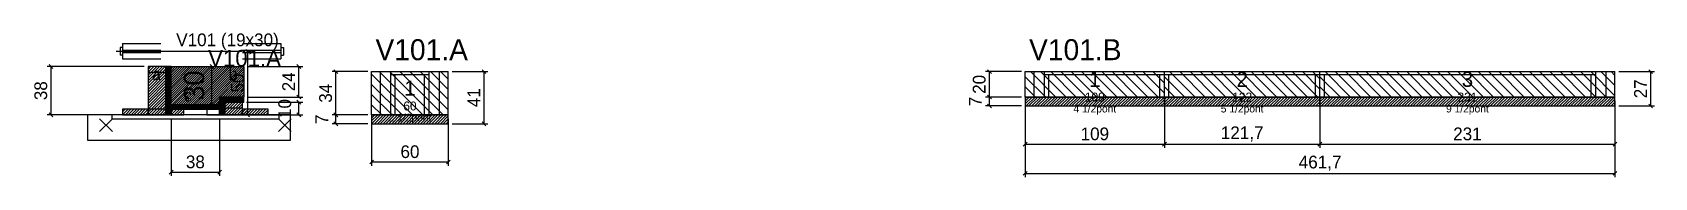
# Model space of a CAD drawing. Extents: x -69 to 1201, y -83 to 31.
import ezdxf
from ezdxf.enums import TextEntityAlignment as Align

# ---------------------------------------------------------------- set-up
doc = ezdxf.new("R2010")
doc.units = 0
for name, color, linetype in [('5', 5, 'Continuous'), ('barrote', 126, 'Continuous'), ('CONCRETO', 251, 'Continuous'), ('COTA', 241, 'Continuous'), ('Cota Seção (2x)', 241, 'Continuous'), ('detalhes', 7, 'Continuous'), ('Hachura', 251, 'Continuous'), ('Madeira', 126, 'Continuous'), ('NOMENCLATURA', 7, 'Continuous'), ('Painéis', 200, 'Continuous'), ('presilha', 224, 'Continuous'), ('Reaproveitamento', 30, 'Continuous'), ('SARR_2.2x7', 40, 'Continuous'), ('SARR_3.5x7', 81, 'Continuous'), ('SCO-___-LAJ', 224, 'Continuous'), ('TENSOR', 224, 'Continuous'), ('texto', 7, 'Continuous'), ('Texto Seção', 7, 'Continuous')]:
    doc.layers.add(name, color=color, linetype=linetype)
doc.dimstyles.new('PAINEL', dxfattribs={"dimtxt": 10, "dimasz": 3, "dimexe": 3, "dimexo": 3, "dimgap": 3, "dimtad": 1, "dimblk": 'OBLIQUE', "dimblk1": 'OBLIQUE', "dimcen": 2.5, "dimclrd": 4, "dimclre": 4, "dimclrt": 240, "dimazin": 3, "dimtfac": 1, "dimtmove": 0, "dimatfit": 3})
doc.dimstyles.new('SECAO2X', dxfattribs={"dimtxt": 16, "dimasz": 3, "dimexe": 3, "dimexo": 3, "dimgap": 3, "dimtad": 1, "dimblk": 'OBLIQUE', "dimblk1": 'OBLIQUE', "dimcen": 2.5, "dimclrd": 4, "dimclre": 4, "dimclrt": 240, "dimazin": 3, "dimtfac": 1, "dimtmove": 0, "dimatfit": 3})

# ---------------------------------------------------------------- blocks, each defined once
blk = doc.blocks.new('_OBLIQUE')
at = {"color": 0, "linetype": 'BYBLOCK'}
blk.add_line((-0.5, -0.5), (0.5, 0.5), dxfattribs=at)

msp = doc.modelspace()

# ---------------------------------------------------------------- hatches: boundary and pattern name
at = {"layer": 'COTA'}
h = msp.add_hatch(dxfattribs=at)
h.set_pattern_fill('ANSI31', scale=0.4)
h.paths.add_polyline_path([(40, -26), (40, 4), (97, 4), (97, -20), (78, -20), (78, -26)])
h = msp.add_hatch(dxfattribs=at)
h.set_pattern_fill('ANSI31', scale=0.5)
h.paths.add_polyline_path([(708.7, -27), (817.7, -27), (817.7, -20), (708.7, -20)])
h = msp.add_hatch(dxfattribs=at)
h.set_pattern_fill('ANSI31', scale=0.5)
h.paths.add_polyline_path([(817.7, -27), (939.4, -27), (939.4, -20), (817.7, -20)])
h = msp.add_hatch(dxfattribs=at)
h.set_pattern_fill('ANSI31', scale=0.5)
h.paths.add_polyline_path([(939.4, -27), (1170.4, -27), (1170.4, -20), (939.4, -20)])
h = msp.add_hatch(dxfattribs=at)
h.set_pattern_fill('ANSI31', scale=0.5)
h.paths.add_polyline_path([(197, -41), (257, -41), (257, -34), (197, -34)])
at = {"layer": 'Hachura'}
h = msp.add_hatch(dxfattribs=at)
h.set_pattern_fill('ANSI31', scale=0.5)
h.paths.add_polyline_path([(22, -34), (36, -34), (36, 4), (22, 4)])
h = msp.add_hatch(dxfattribs=at)
h.set_pattern_fill('ANSI31', scale=0.5)
h.paths.add_polyline_path([(22, -0.4), (36, -0.4), (36, 4), (22, 4)])
h = msp.add_hatch(dxfattribs=at)
h.set_pattern_fill('SOLID')
h.paths.add_polyline_path([(36, -34), (40, -34), (40, 4), (36, 4)])
h = msp.add_hatch(dxfattribs=at)
h.set_pattern_fill('SOLID')
h.paths.add_polyline_path([(78, -24), (97, -24), (97, -20), (78, -20)])
h = msp.add_hatch(dxfattribs=at)
h.set_pattern_fill('SOLID')
h.paths.add_polyline_path([(78, -34), (82, -34), (82, -24), (78, -24)])
h = msp.add_hatch(dxfattribs=at)
h.set_pattern_fill('ANSI31', scale=0.5)
h.paths.add_polyline_path([(82, -34), (96, -34), (96, -24), (82, -24)])
h = msp.add_hatch(dxfattribs=at)
h.set_pattern_fill('ANSI31', scale=0.5)
h.paths.add_polyline_path([(82, -28.4), (96, -28.4), (96, -24), (82, -24)])
h = msp.add_hatch(dxfattribs=at)
h.set_pattern_fill('ANSI31', scale=0.5)
h.paths.add_polyline_path([(2, -34), (22, -34), (22, -29.6), (2, -29.6)])
h = msp.add_hatch(dxfattribs=at)
h.set_pattern_fill('SOLID')
h.paths.add_polyline_path([(40, -29.6), (78, -29.6), (78, -26), (40, -26)])
h = msp.add_hatch(dxfattribs=at)
h.set_pattern_fill('ANSI31', scale=0.5)
h.paths.add_polyline_path([(40, -34), (50, -34), (50, -29.6), (40, -29.6)])
h = msp.add_hatch(dxfattribs=at)
h.set_pattern_fill('ANSI31', scale=0.5)
h.paths.add_polyline_path([(96, -34), (116, -34), (116, -29.6), (96, -29.6)])

# ---------------------------------------------------------------- linework, layer by layer
for p, q in [((0, 19), (0, 13)), ((2, 19), (0, 19)), ((2, 13), (0, 13)), ((2, 22), (32, 22)), ((2, 22), (2, 10)), ((2, 17), (32, 17)), ((2, 15), (32, 15)), ((96, 22), (126, 22)), ((96, 17), (126, 17)), ((96, 15), (126, 15)), ((126, 22), (126, 10)), ((126, 19), (128, 19)), ((126, 13), (128, 13)), ((128, 19), (128, 13)), ((2, 10), (32, 10)), ((96, 10), (126, 10))]:
    msp.add_line(p, q)
at = {"layer": 'barrote'}
msp.add_lwpolyline([(-25.5, -54), (133.5, -54), (133.5, -34), (-25.5, -34)], close=True, dxfattribs=at)
at = {"layer": 'CONCRETO'}
msp.add_lwpolyline([(40, -26), (40, 4), (97, 4), (97, -20), (78, -20), (78, -26)], close=True, dxfattribs=at)
at = {"layer": 'Madeira'}
for points in [[(22, -34), (36, -34), (36, 4), (22, 4)], [(22, -0.4), (36, -0.4), (36, 4), (22, 4)], [(82, -34), (96, -34), (96, -24), (82, -24)], [(82, -28.4), (96, -28.4), (96, -24), (82, -24)], [(2, -34), (22, -34), (22, -29.6), (2, -29.6)], [(22, -34), (36, -34), (36, -29.6), (22, -29.6)], [(40, -34), (50, -34), (50, -29.6), (40, -29.6)], [(68, -34), (78, -34), (78, -29.6), (68, -29.6)], [(96, -34), (116, -34), (116, -29.6), (96, -29.6)]]:
    msp.add_lwpolyline(points, close=True, dxfattribs=at)
at = {"layer": 'Painéis'}
for p, q in [((197, 0), (257, 0)), ((197, -34), (197, 0)), ((257, -34), (257, 0)), ((708.7, 0), (817.7, 0)), ((708.7, -20), (708.7, 0)), ((817.7, -20), (817.7, 0)), ((817.7, -20), (817.7, 0)), ((817.7, 0), (939.4, 0)), ((817.7, -20), (817.7, 0)), ((939.4, -20), (939.4, 0)), ((939.4, -20), (939.4, 0)), ((939.4, 0), (1170.4, 0)), ((939.4, -20), (939.4, 0)), ((1170.4, -20), (1170.4, 0)), ((708.7, -20), (817.7, -20)), ((817.7, -20), (939.4, -20)), ((939.4, -20), (1170.4, -20)), ((197, -34), (257, -34))]:
    msp.add_line(p, q, dxfattribs=at)
for points in [[(36, -34), (40, -34), (40, 4), (36, 4)], [(78, -24), (97, -24), (97, -20), (78, -20)], [(78, -34), (82, -34), (82, -24), (78, -24)], [(40, -29.6), (78, -29.6), (78, -26), (40, -26)]]:
    msp.add_lwpolyline(points, close=True, dxfattribs=at)
at = {"layer": 'presilha'}
for p, q in [((-16, -47), (-6, -37)), ((-16, -37), (-6, -47)), ((124, -47), (134, -37)), ((124, -37), (134, -47))]:
    msp.add_line(p, q, dxfattribs=at)
at = {"layer": 'Reaproveitamento', "color": 30}
for p, q in [((237, -34), (203, 0)), ((245, -34), (211, 0)), ((253, -34), (219, 0)), ((257, -30), (227, 0)), ((257, -22), (235, 0)), ((257, -14), (243, 0)), ((257, -6), (251, 0)), ((732.7, -20), (712.7, 0)), ((740.7, -20), (720.7, 0)), ((748.7, -20), (728.7, 0)), ((756.7, -20), (736.7, 0)), ((764.7, -20), (744.7, 0)), ((772.7, -20), (752.7, 0)), ((780.7, -20), (760.7, 0)), ((788.7, -20), (768.7, 0)), ((796.7, -20), (776.7, 0)), ((804.7, -20), (784.7, 0)), ((812.7, -20), (792.7, 0)), ((817.7, -17), (800.7, 0)), ((817.7, -9), (808.7, 0)), ((817.7, -1), (816.7, 0)), ((841.7, -20), (821.7, 0)), ((849.7, -20), (829.7, 0)), ((857.7, -20), (837.7, 0)), ((865.7, -20), (845.7, 0)), ((873.7, -20), (853.7, 0)), ((881.7, -20), (861.7, 0)), ((889.7, -20), (869.7, 0)), ((897.7, -20), (877.7, 0)), ((905.7, -20), (885.7, 0)), ((913.7, -20), (893.7, 0)), ((921.7, -20), (901.7, 0)), ((929.7, -20), (909.7, 0)), ((937.7, -20), (917.7, 0)), ((939.4, -13.7), (925.7, 0)), ((939.4, -5.7), (933.7, 0)), ((963.4, -20), (943.4, 0)), ((971.4, -20), (951.4, 0)), ((979.4, -20), (959.4, 0)), ((987.4, -20), (967.4, 0)), ((995.4, -20), (975.4, 0)), ((1003.4, -20), (983.4, 0)), ((1011.4, -20), (991.4, 0)), ((1019.4, -20), (999.4, 0)), ((1027.4, -20), (1007.4, 0)), ((1035.4, -20), (1015.4, 0)), ((1043.4, -20), (1023.4, 0)), ((1051.4, -20), (1031.4, 0)), ((1059.4, -20), (1039.4, 0)), ((1067.4, -20), (1047.4, 0)), ((1075.4, -20), (1055.4, 0)), ((1083.4, -20), (1063.4, 0)), ((1091.4, -20), (1071.4, 0)), ((1099.4, -20), (1079.4, 0)), ((1107.4, -20), (1087.4, 0)), ((1115.4, -20), (1095.4, 0)), ((1123.4, -20), (1103.4, 0)), ((1131.4, -20), (1111.4, 0)), ((1139.4, -20), (1119.4, 0)), ((1147.4, -20), (1127.4, 0)), ((1155.4, -20), (1135.4, 0)), ((1163.4, -20), (1143.4, 0)), ((1170.4, -19), (1151.4, 0)), ((1170.4, -11), (1159.4, 0)), ((1170.4, -3), (1167.4, 0)), ((229, -34), (197, -2)), ((221, -34), (197, -10)), ((724.7, -20), (708.7, -4)), ((716.7, -20), (708.7, -12)), ((833.7, -20), (817.7, -4)), ((825.7, -20), (817.7, -12)), ((955.4, -20), (939.4, -4)), ((947.4, -20), (939.4, -12)), ((213, -34), (197, -18)), ((708.7, -20), (708.7, -20)), ((817.7, -20), (817.7, -20)), ((939.4, -20), (939.4, -20)), ((205, -34), (197, -26)), ((197, -34), (197, -34))]:
    msp.add_line(p, q, dxfattribs=at)
at = {"layer": 'SARR_2.2x7'}
for p, q in [((204, -34), (204, 0)), ((250, -34), (250, 0)), ((715.7, -20), (715.7, 0)), ((1163.4, -20), (1163.4, 0)), ((212, -2.2), (242, -2.2)), ((723.7, -2.2), (817.7, -2.2)), ((817.7, -2.2), (939.4, -2.2)), ((939.4, -2.2), (1155.4, -2.2))]:
    msp.add_line(p, q, dxfattribs=at)
at = {"layer": 'SARR_3.5x7'}
for p, q in [((212, -34), (212, 0)), ((242, -34), (242, 0)), ((723.7, -20), (723.7, 0)), ((817.7, -20), (817.7, 0)), ((817.7, -20), (817.7, 0)), ((939.4, -20), (939.4, 0)), ((939.4, -20), (939.4, 0)), ((1155.4, -20), (1155.4, 0)), ((215.5, -34), (215.5, -2.2)), ((238.5, -34), (238.5, -2.2)), ((727.2, -20), (727.2, -2.2)), ((814.2, -20), (814.2, -2.2)), ((821.2, -20), (821.2, -2.2)), ((935.9, -20), (935.9, -2.2)), ((942.9, -20), (942.9, -2.2)), ((1151.9, -20), (1151.9, -2.2)), ((723.7, -20), (727.2, -20)), ((814.2, -20), (817.7, -20)), ((817.7, -20), (821.2, -20)), ((935.9, -20), (939.4, -20)), ((939.4, -20), (942.9, -20)), ((1151.9, -20), (1155.4, -20)), ((212, -34), (215.5, -34)), ((238.5, -34), (242, -34))]:
    msp.add_line(p, q, dxfattribs=at)
at = {"layer": 'SCO-___-LAJ'}
for points in [[(708.7, -27), (817.7, -27), (817.7, -20), (708.7, -20)], [(817.7, -27), (939.4, -27), (939.4, -20), (817.7, -20)], [(939.4, -27), (1170.4, -27), (1170.4, -20), (939.4, -20)], [(-6.5, -37.2), (124.5, -37.2), (124.5, -34), (-6.5, -34)], [(197, -41), (257, -41), (257, -34), (197, -34)]]:
    msp.add_lwpolyline(points, close=True, dxfattribs=at)
at = {"layer": 'TENSOR'}
msp.add_line((-3, 16), (95, 16), dxfattribs=at)

# ---------------------------------------------------------------- texts
at = {"layer": '5'}
for s, height, p in [('1', 12, (763.2, -6)), ('2', 12, (878.55, -6)), ('3', 12, (1054.9, -6)), ('1', 12, (227, -13)), ('60', 7, (227, -27)), ('109', 7, (763.2, -20)), ('122', 7, (878.55, -20)), ('231', 7, (1054.9, -20))]:
    msp.add_text(s, height=height, dxfattribs=at).set_placement(p, align=Align.MIDDLE_CENTER)
at = {"layer": 'detalhes'}
for s, p in [('a', (25, -6.7)), ('b', (85, -6.7)), ('c', (50, -23.5))]:
    msp.add_text(s, height=9.6, dxfattribs=at).set_placement(p)
at = {"layer": 'NOMENCLATURA'}
for s, p in [('V101.A', (200, 9)), ('V101.B', (711.7, 9))]:
    msp.add_text(s, height=16.5, dxfattribs=at).set_placement(p)
at = {"layer": 'texto', "char_height": 6, "attachment_point": 5}
for s, insert in [('2 1/2pont', (227, -37)), ('4 1/2pont', (763.2, -30)), ('5 1/2pont', (878.55, -30)), ('9 1/2pont', (1054.9, -30))]:
    msp.add_mtext(s, dxfattribs=dict(at, insert=insert))
at = {"layer": 'Texto Seção'}
for s, height, p in [('V101 (19x30)', 10, (44, 20)), ('V101.A', 13, (69, 4))]:
    msp.add_text(s, height=height, dxfattribs=at).set_placement(p)

# ---------------------------------------------------------------- dimensions: what is measured, and where the dimension line sits
at = {"layer": 'COTA'}
for base, p1, p2 in [((100, -34), (96, -34), (96, 16)), ((-54, -34), (2, -34), (22, 4)), ((140, -20), (97, -20), (97, 4)), ((169, -34), (197, -34), (197, 0)), ((285, -41), (257, -41), (257, 0)), ((680.7, -20), (708.7, -20), (708.7, 0)), ((1198.4, -27), (1170.4, -27), (1170.4, 0)), ((140, -34), (96, -34), (96, -24)), ((680.7, -27), (708.7, -27), (708.7, -20)), ((169, -41), (197, -41), (197, -34))]:
    msp.add_linear_dim(base=base, p1=p1, p2=p2, angle=90, dimstyle='PAINEL', dxfattribs=at).render()
for base, p1, p2 in [((708.7, -57), (708.7, -20), (817.7, -20)), ((708.7, -80), (708.7, -20), (1170.4, -20)), ((817.7, -57), (817.7, -20), (939.4, -20)), ((939.4, -57), (939.4, -20), (1170.4, -20)), ((40, -79), (40, -34), (78, -34)), ((197, -71), (197, -34), (257, -34))]:
    msp.add_linear_dim(base=base, p1=p1, p2=p2, dimstyle='PAINEL', dxfattribs=at).render()
at = {"layer": 'Cota Seção (2x)'}
msp.add_linear_dim(base=(72, -26), p1=(40, -26), p2=(40, 4), angle=90, dimstyle='SECAO2X', dxfattribs=at).render()

doc.saveas('drawing.dxf')
